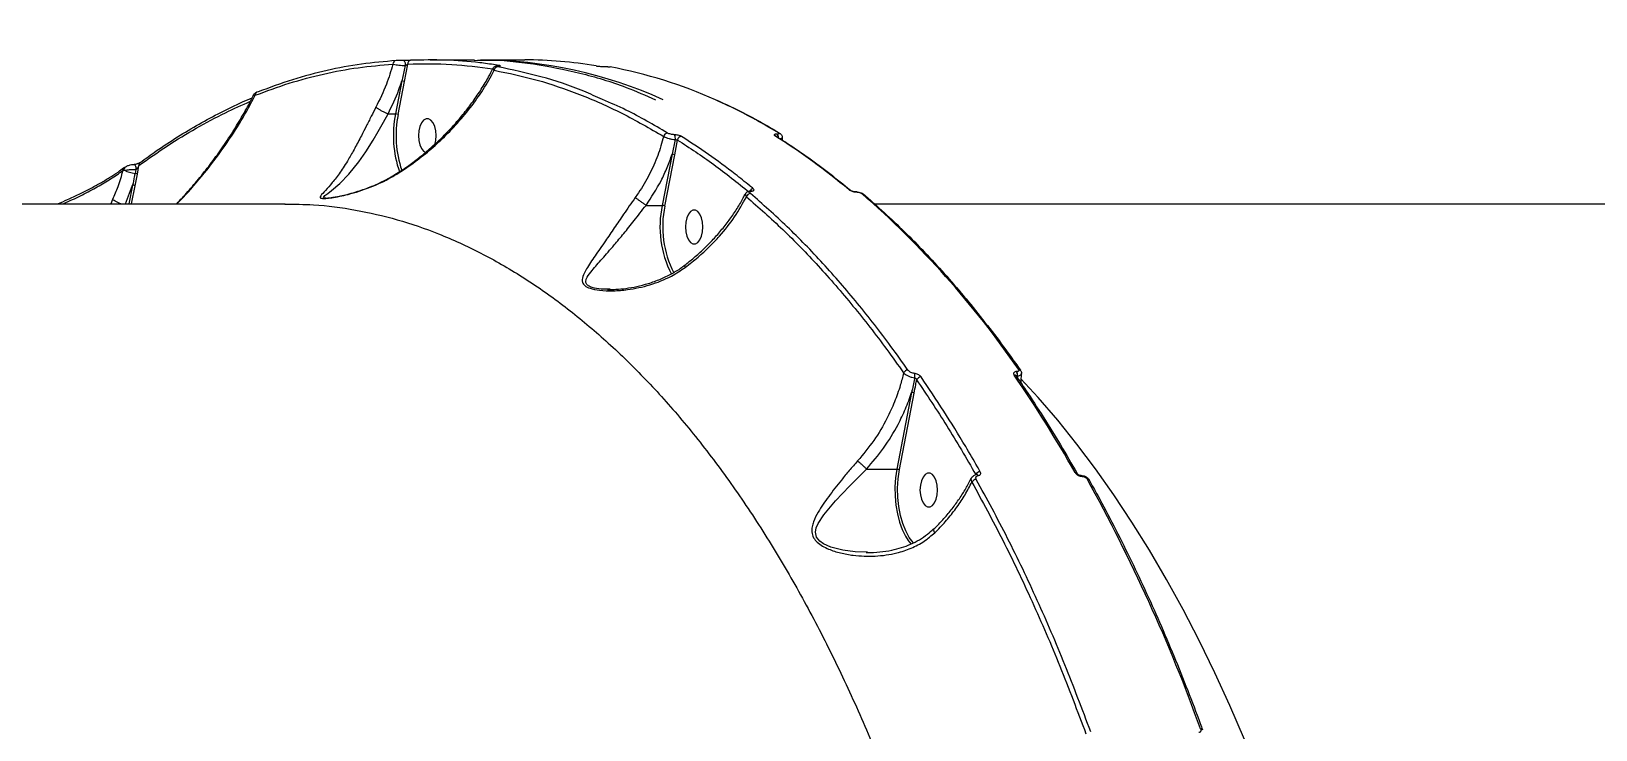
# Model space of a CAD drawing. Header units: millimetres. Extents: x -5517 to 6387, y -5295 to 6147.
# Drawn here: x 2033.5 to 2446.6, y 1740.4 to 1924.9 of the extents above; entities that cross this region are included whole.
import ezdxf

# ---------------------------------------------------------------- set-up
doc = ezdxf.new("R2010")
doc.units = ezdxf.units.MM
for name, color, linetype in [('DIKOM_ОБЪЕКТ', 7, 'Continuous'), ('DIKOM_РАЗМЕР_ЗОНА', 7, 'Continuous'), ('DIKOM_РАЗМЕР_ОБЪЕКТА', 7, 'Continuous')]:
    doc.layers.add(name, color=color, linetype=linetype)
doc.styles.add('style1', font='arial.ttf', dxfattribs={"width": 0.8})
doc.dimstyles.new('1-50', dxfattribs={"dimtxt": 300, "dimasz": 200, "dimexe": 100, "dimexo": 0, "dimgap": 100, "dimtad": 1, "dimtxsty": 'style1', "dimcen": 200, "dimclrd": 7, "dimclre": 7, "dimclrt": 7, "dimadec": 1, "dimazin": 2, "dimtfac": 1, "dimtmove": 0, "dimatfit": 2, "dimfxl": 0, "dimlwd": 25, "dimlwe": 18, "dimarcsym": 0})

# ---------------------------------------------------------------- blocks, each defined once
blk = doc.blocks.new('*D0')
at = {"layer": 'Defpoints', "color": 0, "transparency": 16777216}
for p in [(3079.07, 4135.26), (-4405.35, -2652.69), (-1397.56, -2652.69)]:
    blk.add_point(p, dxfattribs=at)
at = {"layer": 'DIKOM_РАЗМЕР_ОБЪЕКТА', "color": 7, "lineweight": 18, "transparency": 16777216}
for p, q in [((3079.07, 4135.26), (-4505.35, 4135.26)), ((-1397.56, -2652.69), (-4505.35, -2652.69))]:
    blk.add_line(p, q, dxfattribs=at)
at = {"layer": 'DIKOM_РАЗМЕР_ОБЪЕКТА', "color": 7, "lineweight": 25, "transparency": 16777216}
blk.add_line((-4405.35, 3935.26), (-4405.35, -2452.69), dxfattribs=at)
at = {"layer": 'DIKOM_РАЗМЕР_ОБЪЕКТА', "color": 7, "transparency": 16777216}
for points in [[(-4438.68, 3935.26), (-4372.02, 3935.26), (-4405.35, 4135.26)], [(-4438.68, -2452.69), (-4372.02, -2452.69), (-4405.35, -2652.69)]]:
    blk.add_solid(points, dxfattribs=at)
at = {"layer": 'DIKOM_РАЗМЕР_ОБЪЕКТА', "color": 7, "transparency": 16777216, "insert": (-4658.52, 741.29), "char_height": 300, "attachment_point": 5, "rotation": 90, "style": 'style1'}
blk.add_mtext('6800', dxfattribs=at)
blk = doc.blocks.new('*D1')
at = {"layer": 'Defpoints', "color": 0, "transparency": 16777216}
for p in [(2817.72, 6146.72), (-5067.27, -4152.08), (-1897.56, -4152.08)]:
    blk.add_point(p, dxfattribs=at)
at = {"layer": 'DIKOM_РАЗМЕР_ЗОНА', "color": 7, "lineweight": 18, "transparency": 16777216}
for p, q in [((2817.72, 6146.72), (-5167.27, 6146.72)), ((-1897.56, -4152.08), (-5167.27, -4152.08))]:
    blk.add_line(p, q, dxfattribs=at)
at = {"layer": 'DIKOM_РАЗМЕР_ЗОНА', "color": 7, "lineweight": 25, "transparency": 16777216}
blk.add_line((-5067.27, 5946.72), (-5067.27, -3952.08), dxfattribs=at)
at = {"layer": 'DIKOM_РАЗМЕР_ЗОНА', "color": 7, "transparency": 16777216}
for points in [[(-5100.61, 5946.72), (-5033.94, 5946.72), (-5067.27, 6146.72)], [(-5100.61, -3952.08), (-5033.94, -3952.08), (-5067.27, -4152.08)]]:
    blk.add_solid(points, dxfattribs=at)
at = {"layer": 'DIKOM_РАЗМЕР_ЗОНА', "color": 7, "transparency": 16777216, "insert": (-5320.45, 939.42), "char_height": 300, "attachment_point": 5, "rotation": 90, "style": 'style1'}
blk.add_mtext('10200', dxfattribs=at)
blk = doc.blocks.new('*D2')
at = {"layer": 'Defpoints', "color": 0, "transparency": 16777216}
for p in [(4491.49, 3838.97), (-2445.56, 374.31), (4491.49, -4687.8)]:
    blk.add_point(p, dxfattribs=at)
at = {"layer": 'DIKOM_РАЗМЕР_ОБЪЕКТА', "color": 7, "lineweight": 18, "transparency": 16777216}
for p, q in [((4491.49, 3838.97), (4491.49, -4787.8)), ((-2445.56, 374.31), (-2445.56, -4787.8))]:
    blk.add_line(p, q, dxfattribs=at)
at = {"layer": 'DIKOM_РАЗМЕР_ОБЪЕКТА', "color": 7, "lineweight": 25, "transparency": 16777216}
blk.add_line((-2245.56, -4687.8), (4291.49, -4687.8), dxfattribs=at)
at = {"layer": 'DIKOM_РАЗМЕР_ОБЪЕКТА', "color": 7, "transparency": 16777216}
for points in [[(-2245.56, -4654.47), (-2245.56, -4721.14), (-2445.56, -4687.8)], [(4291.49, -4654.47), (4291.49, -4721.14), (4491.49, -4687.8)]]:
    blk.add_solid(points, dxfattribs=at)
at = {"layer": 'DIKOM_РАЗМЕР_ОБЪЕКТА', "color": 7, "transparency": 16777216, "insert": (1022.97, -4434.63), "char_height": 300, "attachment_point": 5, "style": 'style1'}
blk.add_mtext('6900', dxfattribs=at)
blk = doc.blocks.new('*D3')
at = {"layer": 'Defpoints', "color": 0, "transparency": 16777216}
for p in [(6386.85, 4728.17), (-4131.44, -152.69), (6386.85, -5195.35)]:
    blk.add_point(p, dxfattribs=at)
at = {"layer": 'DIKOM_РАЗМЕР_ЗОНА', "color": 7, "lineweight": 18, "transparency": 16777216}
for p, q in [((6386.85, 4728.17), (6386.85, -5295.35)), ((-4131.44, -152.69), (-4131.44, -5295.35))]:
    blk.add_line(p, q, dxfattribs=at)
at = {"layer": 'DIKOM_РАЗМЕР_ЗОНА', "color": 7, "lineweight": 25, "transparency": 16777216}
blk.add_line((-3931.44, -5195.35), (6186.85, -5195.35), dxfattribs=at)
at = {"layer": 'DIKOM_РАЗМЕР_ЗОНА', "color": 7, "transparency": 16777216}
for points in [[(-3931.44, -5162.02), (-3931.44, -5228.69), (-4131.44, -5195.35)], [(6186.85, -5162.02), (6186.85, -5228.69), (6386.85, -5195.35)]]:
    blk.add_solid(points, dxfattribs=at)
at = {"layer": 'DIKOM_РАЗМЕР_ЗОНА', "color": 7, "transparency": 16777216, "insert": (1127.71, -4942.18), "char_height": 300, "attachment_point": 5, "style": 'style1'}
blk.add_mtext('10500', dxfattribs=at)

msp = doc.modelspace()

# ---------------------------------------------------------------- linework, layer by layer
at = {"layer": 'DIKOM_ОБЪЕКТ', "color": 7, "linetype": 'Continuous', "lineweight": 15}
for p, q in [((2138.822, 1917.311), (2150.466, 1917.311)), ((2152.18, 1917.311), (2163.751, 1917.311)), ((2131.992, 1911.572), (2132.867, 1916.194)), ((2184.787, 1915.553), (2184.876, 1915.553)), ((2184.787, 1915.553), (2184.834, 1915.549)), ((2184.834, 1915.549), (2184.923, 1915.549)), ((2184.876, 1915.553), (2184.923, 1915.549)), ((2131.322, 1911.748), (2129.634, 1903.019)), ((2130.304, 1902.843), (2131.992, 1911.572)), ((2127.678, 1903.019), (2127.682, 1903.019)), ((2127.682, 1903.019), (2129.634, 1903.019)), ((2230.182, 1897.144), (2230.18, 1897.145)), ((2230.403, 1897.706), (2230.355, 1897.706)), ((2231.788, 1896.789), (2231.722, 1896.161)), ((2202.707, 1892.402), (2200.096, 1878.896)), ((2200.766, 1878.723), (2203.377, 1892.226)), ((2203.499, 1896.253), (2202.707, 1892.402)), ((2203.377, 1892.226), (2204.118, 1896.147)), ((2057.627, 1888.089), (2058.051, 1888.175)), ((2060.624, 1889.737), (2060.638, 1889.738)), ((2061.055, 1888.398), (2060.845, 1887.339)), ((2061.466, 1887.168), (2061.893, 1889.424)), ((2058.336, 1879.311), (2060.207, 1884.245)), ((2060.207, 1884.245), (2059.253, 1879.311)), ((2059.957, 1879.311), (2060.877, 1884.069)), ((2060.877, 1884.069), (2061.466, 1887.168)), ((2054.93, 1880.444), (2054.451, 1879.311)), ((2111.27, 1880.825), (2111.161, 1880.824)), ((2251.153, 1882.505), (2251.221, 1882.505)), ((2251.358, 1882.421), (2251.426, 1882.421)), ((1802.446, 1879.311), (2100.496, 1879.311)), ((2195.812, 1878.896), (2200.096, 1878.896)), ((2256.123, 1879.311), (2518.233, 1879.311)), ((2186.307, 1856.741), (2185.589, 1856.753)), ((2293.718, 1835.013), (2293.65, 1835.013)), ((2293.763, 1833.5), (2293.831, 1833.883)), ((2293.831, 1833.883), (2293.899, 1833.883)), ((2293.899, 1833.883), (2293.88, 1833.327)), ((2265.935, 1829.48), (2262.029, 1809.279)), ((2262.699, 1809.107), (2266.605, 1829.304)), ((2254.03, 1809.279), (2262.029, 1809.279)), ((2310.621, 1807.602), (2310.668, 1807.602)), ((2310.969, 1807.34), (2311.016, 1807.34)), ((2254.301, 1787.337), (2253.91, 1787.342))]:
    msp.add_line(p, q, dxfattribs=at)
at = {"layer": 'DIKOM_ОБЪЕКТ', "color": 7, "linetype": 'Continuous', "lineweight": 15, "flags": 128}
for points in [[(2131.785, 1917.154), (2131.876, 1917.131), (2131.963, 1917.05), (2132.04, 1916.917), (2132.103, 1916.739), (2132.148, 1916.527), (2132.173, 1916.292), (2132.175, 1916.05), (2132.155, 1915.813)], [(2157.026, 1915.822), (2156.858, 1915.803), (2156.814, 1915.791)], [(2111.161, 1880.824), (2110.945, 1880.821), (2110.833, 1880.835), (2110.578, 1880.992), (2110.967, 1881.459), (2111.737, 1882.055), (2112.692, 1882.78), (2114.907, 1884.664), (2117.351, 1887.162), (2119.954, 1890.373), (2121.815, 1893.034), (2123.748, 1896.11), (2125.087, 1898.398), (2126.461, 1900.837), (2127.677, 1903.019), (2127.678, 1903.019), (2127.678, 1903.019)], [(2140.354, 1897.311), (2140.26, 1898.579), (2139.986, 1899.744), (2139.554, 1900.712), (2138.999, 1901.404), (2138.366, 1901.765), (2137.707, 1901.765), (2137.074, 1901.404), (2136.519, 1900.712), (2136.087, 1899.744), (2135.813, 1898.579), (2135.719, 1897.311), (2135.813, 1896.043), (2136.087, 1894.878), (2136.519, 1893.91), (2137.074, 1893.218), (2137.632, 1892.88)], [(2140.012, 1894.958), (2140.26, 1896.043), (2140.354, 1897.311)], [(2057.9, 1888.803), (2057.892, 1888.797), (2057.833, 1888.746)], [(2060.638, 1889.738), (2060.72, 1889.717), (2060.824, 1889.619), (2060.917, 1889.45), (2060.991, 1889.224), (2061.042, 1888.959), (2061.064, 1888.676), (2061.055, 1888.398)], [(2210.816, 1873.188), (2210.722, 1874.456), (2210.448, 1875.621), (2210.016, 1876.589), (2209.461, 1877.281), (2208.828, 1877.642), (2208.168, 1877.642), (2207.535, 1877.281), (2206.98, 1876.589), (2206.548, 1875.621), (2206.274, 1874.456), (2206.18, 1873.188), (2206.274, 1871.92), (2206.548, 1870.755), (2206.98, 1869.787), (2207.535, 1869.095), (2208.168, 1868.734), (2208.828, 1868.734), (2209.461, 1869.095), (2210.016, 1869.787), (2210.448, 1870.755), (2210.722, 1871.92), (2210.816, 1873.188)], [(2353.834, 1737.856), (2349.985, 1746.795), (2345.997, 1755.501), (2341.874, 1763.967), (2337.62, 1772.185), (2333.238, 1780.147), (2328.734, 1787.847), (2324.111, 1795.276), (2319.374, 1802.427), (2314.526, 1809.295), (2309.573, 1815.873), (2304.518, 1822.154), (2299.368, 1828.133), (2294.804, 1833.093)], [(2253.91, 1787.342), (2251.018, 1787.375), (2247.735, 1787.832), (2244.585, 1788.681), (2242.681, 1789.537), (2241.726, 1790.194), (2240.838, 1791.243), (2240.509, 1792.566), (2240.715, 1793.748), (2241.217, 1794.897), (2242.717, 1797.164), (2245.855, 1800.878), (2249.489, 1804.72), (2251.701, 1806.983), (2254.003, 1809.279), (2254.01, 1809.286), (2254.01, 1809.286)], [(2262.029, 1809.279), (2261.697, 1806.945), (2261.544, 1804.542), (2261.574, 1802.122), (2261.786, 1799.736), (2262.176, 1797.436), (2262.735, 1795.271), (2263.451, 1793.289), (2264.309, 1791.531), (2264.994, 1790.442)], [(2266.477, 1789.723), (2266.377, 1789.832), (2265.321, 1791.223), (2264.388, 1792.914), (2263.6, 1794.864), (2262.978, 1797.026), (2262.535, 1799.35), (2262.281, 1801.778), (2262.224, 1804.254), (2262.365, 1806.716), (2262.699, 1809.107)], [(2272.778, 1803.729), (2272.684, 1804.997), (2272.41, 1806.162), (2271.978, 1807.13), (2271.423, 1807.822), (2270.79, 1808.183), (2270.131, 1808.183), (2269.498, 1807.822), (2268.943, 1807.13), (2268.511, 1806.162), (2268.237, 1804.997), (2268.143, 1803.729), (2268.237, 1802.461), (2268.511, 1801.296), (2268.943, 1800.328), (2269.498, 1799.636), (2270.131, 1799.275), (2270.79, 1799.275), (2271.423, 1799.636), (2271.978, 1800.328), (2272.41, 1801.296), (2272.684, 1802.461), (2272.778, 1803.729)], [(2264.994, 1790.442), (2265.29, 1790.037), (2265.806, 1789.414)]]:
    msp.add_lwpolyline(points, dxfattribs=at)
at = {"layer": 'DIKOM_ОБЪЕКТ', "color": 7, "linetype": 'Continuous', "lineweight": 15}
for centre, radius, start, end in [((2129.862, 1916.202), 0.906, 94.16942, 181.32254), ((2133.787, 1916.273), 0.924, 94.6422, 184.92139), ((2151.595, 1799.359), 117.953, 65.60827, 89.71592), ((2163.709, 1804.815), 112.496, 80.33597, 89.97851), ((2156.703, 1914.528), 0.978, 94.65912, 177.18215), ((2163.546, 1793.654), 123.901, 65.90551, 79.39428), ((2093.398, 1908.059), 0.807, 92.65645, 186.55918), ((2131.336, 1910.438), 1.31, 59.97369, 90.61626), ((2155.784, 1775.609), 143.543, 58.50702, 66.01789), ((2158.482, 1897.328), 29.404, 168.84201, 199.0618), ((2129.648, 1901.708), 1.31, 59.97849, 90.61147), ((2158.707, 1897.351), 28.929, 169.05727, 198.5451), ((2201.54, 1896.892), 1.102, 94.55479, 169.41016), ((2201.948, 1896.671), 1.606, 344.91465, 33.0047), ((2205.218, 1895.991), 1.111, 94.6149, 171.94446), ((2137.97, 1750.508), 173.111, 49.964, 57.95982), ((2229.815, 1896.555), 0.694, 58.36576, 90.56227), ((2229.605, 1896.885), 1.113, 355.87114, 47.55514), ((2229.642, 1896.878), 1.125, 354.80594, 47.43479), ((2230.776, 1897.312), 0.696, 58.74228, 90.51644), ((2202.721, 1891.091), 1.31, 59.97849, 90.61147), ((2058.4, 1888.208), 0.782, 136.4927, 188.70832), ((2058.748, 1888.454), 0.751, 125.55541, 201.78781), ((2061.734, 1895.397), 8.106, 242.97808, 263.70351), ((2062.654, 1889.621), 0.786, 130.10471, 194.49898), ((2060.221, 1882.934), 1.311, 59.98085, 90.61036), ((2060.817, 1886.026), 1.314, 60.40041, 88.7736), ((2223.454, 1880.882), 1.169, 94.1578, 165.01898), ((2224.189, 1882.161), 1.127, 93.36881, 151.80851), ((2223.492, 1882.309), 0.435, 54.64987, 93.24399), ((2249.342, 1882.384), 0.665, 49.82808, 91.31519), ((2251.145, 1882.191), 0.314, 47.32882, 89.50108), ((2251.213, 1882.189), 0.316, 47.40172, 87.93065), ((2091.892, 1696.86), 245.268, 34.45493, 49.0156), ((2252.766, 1881.345), 0.666, 50.14279, 91.28814), ((2226.529, 1873.146), 27.051, 167.72847, 207.2629), ((2200.11, 1877.565), 1.33, 60.45133, 90.60977), ((2226.871, 1873.213), 26.68, 168.08248, 207.00224), ((2265.023, 1834.085), 1.33, 92.8815, 154.85612), ((2264.857, 1833.853), 1.938, 345.7365, 20.09558), ((2292.251, 1834.21), 1.613, 348.29689, 29.86551), ((2292.32, 1834.21), 1.612, 348.29129, 29.87112), ((2294.171, 1835.022), 0.602, 37.79863, 93.66354), ((2268.486, 1832.274), 1.329, 92.65383, 156.64323), ((2293.053, 1833.469), 0.605, 37.76335, 93.49627), ((2010.153, 1639.182), 343.502, 29.5041, 34.5665), ((2265.949, 1828.169), 1.311, 59.97915, 90.6108), ((2283.069, 1805.097), 1.433, 92.15744, 149.26571), ((2284.126, 1807.145), 1.413, 91.9663, 151.63467), ((2283.1, 1807.276), 0.525, 31.24912, 92.83612), ((2309.163, 1807.785), 0.57, 34.25425, 95.27658), ((2310.575, 1807.178), 0.426, 22.32195, 84.25018), ((2310.621, 1807.177), 0.427, 22.38859, 83.65194), ((2312.31, 1806.091), 0.572, 34.32408, 95.14122), ((1914.618, 1586.143), 454.694, 19.86954, 29.01128), ((2342.32, 1740.162), 0.527, 32.83725, 98.33209)]:
    msp.add_arc(centre, radius, start, end, dxfattribs=at)
for points, knots in [([(2129.796, 1917.106), (2126.749, 1916.85), (2120.656, 1916.337), (2111.526, 1914.602), (2102.413, 1912.218), (2096.378, 1909.982), (2093.36, 1908.865)], [0, 0, 0, 0, 0.2491009, 0.4981999, 0.7491007, 1, 1, 1, 1]), ([(2131.785, 1917.154), (2131.624, 1917.152), (2131.302, 1917.15), (2130.787, 1917.141), (2130.303, 1917.129), (2129.976, 1917.116), (2129.835, 1917.108), (2129.796, 1917.106)], [0, 0, 0, 0, 0.2168916, 0.4334829, 0.6619951, 0.9081006, 1, 1, 1, 1]), ([(2133.712, 1917.194), (2133.675, 1917.192), (2133.539, 1917.186), (2133.226, 1917.176), (2132.758, 1917.165), (2132.256, 1917.157), (2131.942, 1917.155), (2131.785, 1917.154)], [0, 0, 0, 0, 0.0918471, 0.3355464, 0.563075, 0.7814377, 1, 1, 1, 1]), ([(2157.026, 1915.822), (2156.684, 1915.877), (2154.973, 1916.153), (2150.239, 1916.789), (2142.807, 1917.398), (2136.746, 1917.262), (2133.712, 1917.194)], [0, 0, 0, 0, 0.044141, 0.2207135, 0.6100109, 1, 1, 1, 1]), ([(2150.424, 1917.182), (2151.528, 1917.22), (2156.743, 1917.401), (2166.071, 1916.387), (2178.346, 1914.019), (2189.115, 1910.816), (2195.716, 1907.904), (2198.309, 1906.761)], [0, 0, 0, 0, 0.0686252, 0.323981, 0.5795456, 0.8349014, 1, 1, 1, 1]), ([(2092.596, 1907.967), (2095.586, 1909.074), (2101.565, 1911.288), (2110.637, 1913.667), (2119.769, 1915.408), (2125.894, 1915.923), (2128.956, 1916.181)], [0, 0, 0, 0, 0.2490995, 0.4981996, 0.749101, 1, 1, 1, 1]), ([(2128.956, 1916.181), (2128.423, 1914.395), (2127.267, 1910.516), (2125.439, 1906.79), (2124.453, 1904.779)], [0, 0, 0, 0, 0.4604862, 1, 1, 1, 1]), ([(2128.956, 1916.181), (2129.015, 1916.167), (2129.234, 1916.117), (2129.754, 1916.029), (2130.534, 1915.932), (2131.37, 1915.854), (2131.892, 1915.827), (2132.155, 1915.813)], [0, 0, 0, 0, 0.0903018, 0.3322334, 0.5590704, 0.7775914, 1, 1, 1, 1]), ([(2129.893, 1887.289), (2130.22, 1887.488), (2131.587, 1888.32), (2133.913, 1889.974), (2136.876, 1892.255), (2139.768, 1894.749), (2142.574, 1897.426), (2145.262, 1900.271), (2147.8, 1903.257), (2150.173, 1906.368), (2152.334, 1909.57), (2154.093, 1912.482), (2155.009, 1914.319), (2155.381, 1915.063)], [0, 0, 0, 0, 0.0284425, 0.1187756, 0.2118335, 0.3077031, 0.4062895, 0.5072865, 0.6101681, 0.7145877, 0.8211094, 0.9275297, 1, 1, 1, 1]), ([(2129.974, 1887.15), (2130.659, 1887.585), (2132.896, 1889.003), (2136.508, 1891.646), (2140.651, 1895.147), (2144.695, 1899.093), (2148.544, 1903.474), (2152.077, 1908.258), (2154.372, 1911.991), (2155.478, 1914.103), (2155.725, 1914.576)], [0, 0, 0, 0, 0.0601206, 0.196236, 0.332817, 0.4690621, 0.6303288, 0.7921163, 0.9534344, 1, 1, 1, 1]), ([(2132.155, 1915.813), (2131.935, 1914.708), (2131.664, 1913.351), (2131.376, 1911.998), (2131.322, 1911.748)], [0, 0, 0, 0, 0.8147994, 1, 1, 1, 1]), ([(2132.155, 1915.813), (2132.202, 1915.821), (2132.257, 1915.83), (2132.373, 1915.867), (2132.508, 1915.923), (2132.679, 1916.025), (2132.796, 1916.12), (2132.851, 1916.178), (2132.867, 1916.194)], [0, 0, 0, 0, 0.1522515, 0.1824994, 0.3869142, 0.6239496, 0.895618, 1, 1, 1, 1]), ([(2132.867, 1916.194), (2136.742, 1916.274), (2144.231, 1916.429), (2151.702, 1915.409), (2155.306, 1914.917)], [0, 0, 0, 0, 0.517551, 1, 1, 1, 1]), ([(2155.42, 1915.044), (2155.398, 1915.001), (2155.339, 1914.885), (2155.521, 1914.71), (2155.696, 1914.595), (2155.725, 1914.576)], [0, 0, 0, 0, 0.3334049, 0.8892492, 1, 1, 1, 1]), ([(2155.402, 1915.056), (2155.415, 1915.088), (2155.461, 1915.208), (2155.612, 1915.362), (2155.81, 1915.503), (2156.001, 1915.581), (2156.178, 1915.625), (2156.394, 1915.655), (2156.622, 1915.661), (2156.769, 1915.664)], [0, 0, 0, 0, 0.0528448, 0.1988598, 0.3264739, 0.4415037, 0.5511456, 0.7095714, 1, 1, 1, 1]), ([(2155.725, 1914.576), (2159.492, 1913.784), (2167.026, 1912.199), (2178.264, 1908.332), (2189.441, 1903.458), (2196.785, 1899.216), (2200.457, 1897.094)], [0, 0, 0, 0, 0.2485979, 0.4971939, 0.748598, 1, 1, 1, 1]), ([(2156.623, 1915.503), (2156.513, 1915.527), (2156.32, 1915.569), (2156.313, 1915.617), (2156.464, 1915.648), (2156.667, 1915.66), (2156.798, 1915.662), (2156.82, 1915.663)], [0, 0, 0, 0, 0.3277189, 0.5739034, 0.779645, 0.9627819, 1, 1, 1, 1]), ([(2184.305, 1906.819), (2182.674, 1907.568), (2177.306, 1910.03), (2168.071, 1913.052), (2160.439, 1914.686), (2156.623, 1915.503)], [0, 0, 0, 0, 0.1792027, 0.5896006, 1, 1, 1, 1]), ([(2156.792, 1915.668), (2156.833, 1915.669), (2156.937, 1915.671), (2157.019, 1915.679), (2157.023, 1915.68), (2157.024, 1915.68)], [0, 0, 0, 0, 0.292935, 0.7582575, 1, 1, 1, 1]), ([(2156.82, 1915.663), (2156.847, 1915.663), (2156.987, 1915.666), (2157.198, 1915.68), (2157.35, 1915.712), (2157.335, 1915.761), (2157.136, 1915.8), (2157.026, 1915.822)], [0, 0, 0, 0, 0.0440747, 0.2245225, 0.4337691, 0.6875159, 1, 1, 1, 1]), ([(2182.594, 1915.715), (2182.612, 1915.712), (2182.745, 1915.69), (2183.039, 1915.651), (2183.514, 1915.606), (2183.981, 1915.574), (2184.436, 1915.553), (2184.701, 1915.55), (2184.834, 1915.549)], [0, 0, 0, 0, 0.0392346, 0.2872094, 0.4951876, 0.6709976, 0.8353008, 1, 1, 1, 1]), ([(2184.923, 1915.549), (2185.009, 1915.548), (2185.18, 1915.546), (2185.473, 1915.532), (2185.77, 1915.511), (2186.067, 1915.482), (2186.253, 1915.456), (2186.337, 1915.441), (2186.35, 1915.439)], [0, 0, 0, 0, 0.1673398, 0.334456, 0.50914, 0.7130785, 0.9577361, 1, 1, 1, 1]), ([(2092.121, 1908.059), (2092.164, 1908.134), (2092.259, 1908.299), (2092.471, 1908.49), (2092.751, 1908.676), (2092.998, 1908.769), (2093.148, 1908.826)], [0, 0, 0, 0, 0.1554894, 0.3415921, 0.5985781, 1, 1, 1, 1]), ([(2127.682, 1903.019), (2128.699, 1905.149), (2130.069, 1908.019), (2131.065, 1910.984), (2131.322, 1911.748)], [0, 0, 0, 0, 0.7421809, 1, 1, 1, 1]), ([(2061.893, 1889.424), (2064.389, 1891.191), (2069.38, 1894.724), (2077.003, 1899.333), (2084.306, 1903.277), (2089.106, 1905.394), (2091.303, 1906.362)], [0, 0, 0, 0, 0.2595072, 0.5190154, 0.7799504, 1, 1, 1, 1]), ([(2062.167, 1890.199), (2063.583, 1891.229), (2066.862, 1893.612), (2072.066, 1896.994), (2077.752, 1900.4), (2083.476, 1903.465), (2088.156, 1905.765), (2090.943, 1906.931), (2091.798, 1907.289)], [0, 0, 0, 0, 0.1467688, 0.3397774, 0.5321757, 0.723774, 0.9153266, 1, 1, 1, 1]), ([(2071.861, 1879.311), (2072.857, 1880.374), (2074.983, 1882.642), (2078.044, 1886.278), (2081.136, 1890.235), (2084.154, 1894.44), (2087.038, 1898.806), (2089.661, 1903.241), (2091.367, 1906.318), (2092.113, 1907.909), (2092.172, 1908.035)], [0, 0, 0, 0, 0.1175522, 0.2510045, 0.3901715, 0.5353945, 0.6882155, 0.8391498, 0.9872417, 1, 1, 1, 1]), ([(2071.915, 1879.311), (2072.646, 1880.054), (2075.476, 1882.933), (2079.77, 1888.072), (2084.709, 1894.676), (2089.02, 1901.283), (2091.405, 1905.74), (2092.596, 1907.967)], [0, 0, 0, 0, 0.0830362, 0.3218357, 0.5477563, 0.7740623, 1, 1, 1, 1]), ([(2092.141, 1908.051), (2092.131, 1908.048), (2092.082, 1908.035), (2092.286, 1908.003), (2092.534, 1907.974), (2092.596, 1907.967)], [0, 0, 0, 0, 0.1660877, 0.7900309, 1, 1, 1, 1]), ([(2124.453, 1904.779), (2124.044, 1903.989), (2123.187, 1902.332), (2121.912, 1899.79), (2120.46, 1896.925), (2118.882, 1893.941), (2116.996, 1890.627), (2114.974, 1887.512), (2112.946, 1884.807), (2111.066, 1882.763), (2109.916, 1881.535), (2109.643, 1880.935), (2110.094, 1880.719), (2111.144, 1880.712), (2112.842, 1880.906), (2114.883, 1881.269), (2118.308, 1882.054), (2122.983, 1883.548), (2127.264, 1885.527), (2129.513, 1886.874), (2129.974, 1887.15)], [0, 0, 0, 0, 0.0399718, 0.0838373, 0.1277317, 0.1889334, 0.2502308, 0.3350388, 0.4199808, 0.5024354, 0.5846121, 0.6297415, 0.6580817, 0.6869124, 0.7179996, 0.7532853, 0.7887206, 0.8822413, 0.9758692, 1, 1, 1, 1]), ([(2127.678, 1903.019), (2127.454, 1903.116), (2127.006, 1903.311), (2126.237, 1903.693), (2125.505, 1904.092), (2124.901, 1904.456), (2124.586, 1904.673), (2124.47, 1904.765), (2124.453, 1904.779)], [0, 0, 0, 0, 0.1975807, 0.3951592, 0.5927338, 0.7903042, 0.9681231, 1, 1, 1, 1]), ([(2201.453, 1897.99), (2197.819, 1900.133), (2192.156, 1903.473), (2186.376, 1905.936), (2184.305, 1906.819)], [0, 0, 0, 0, 0.6416778, 1, 1, 1, 1]), ([(2214.415, 1906.672), (2215.904, 1906.004), (2219.328, 1904.47), (2224.537, 1901.755), (2228.612, 1899.439), (2230.771, 1898.13), (2231.136, 1897.908)], [0, 0, 0, 0, 0.2646343, 0.6081217, 0.9337325, 1, 1, 1, 1]), ([(2200.457, 1897.094), (2199.973, 1895.407), (2198.995, 1892.001), (2196.724, 1886.986), (2194.589, 1883.32), (2193.217, 1881.356), (2192.927, 1880.941)], [0, 0, 0, 0, 0.2991592, 0.6039866, 0.9163497, 1, 1, 1, 1]), ([(2200.457, 1897.094), (2200.489, 1897.074), (2200.664, 1896.963), (2201.102, 1896.76), (2201.852, 1896.521), (2202.695, 1896.335), (2203.231, 1896.28), (2203.499, 1896.253)], [0, 0, 0, 0, 0.0531643, 0.2900075, 0.5268312, 0.7633631, 1, 1, 1, 1]), ([(2203.296, 1897.546), (2203.133, 1897.558), (2202.809, 1897.581), (2202.299, 1897.677), (2201.844, 1897.805), (2201.578, 1897.917), (2201.472, 1897.979), (2201.453, 1897.99)], [0, 0, 0, 0, 0.2364101, 0.4729383, 0.7098623, 0.9468209, 1, 1, 1, 1]), ([(2205.129, 1897.099), (2205.109, 1897.11), (2205.003, 1897.174), (2204.738, 1897.287), (2204.287, 1897.416), (2203.779, 1897.512), (2203.457, 1897.535), (2203.296, 1897.546)], [0, 0, 0, 0, 0.0545629, 0.2913374, 0.5278156, 0.7639713, 1, 1, 1, 1]), ([(2224.123, 1883.286), (2223.807, 1883.548), (2222.228, 1884.857), (2218.308, 1887.987), (2212.312, 1892.453), (2207.524, 1895.549), (2205.129, 1897.099)], [0, 0, 0, 0, 0.0507683, 0.2538472, 0.6266955, 1, 1, 1, 1]), ([(2230.355, 1897.706), (2230.264, 1897.704), (2230.035, 1897.698), (2229.761, 1897.644), (2229.602, 1897.541), (2229.602, 1897.404), (2229.739, 1897.301), (2229.808, 1897.249)], [0, 0, 0, 0, 0.1407732, 0.3552749, 0.5700271, 0.7849706, 1, 1, 1, 1]), ([(2230.179, 1897.146), (2231.174, 1896.518), (2234.055, 1894.697), (2238.782, 1891.45), (2244.323, 1887.351), (2247.958, 1884.376), (2249.765, 1882.897)], [0, 0, 0, 0, 0.1499057, 0.434281, 0.7187035, 1, 1, 1, 1]), ([(2230.77, 1898.009), (2230.816, 1897.975), (2230.908, 1897.907), (2230.908, 1897.817), (2230.801, 1897.748), (2230.619, 1897.711), (2230.464, 1897.708), (2230.403, 1897.706)], [0, 0, 0, 0, 0.2142624, 0.4284452, 0.6429117, 0.8577366, 1, 1, 1, 1]), ([(2231.132, 1897.899), (2231.179, 1897.874), (2231.336, 1897.787), (2231.56, 1897.554), (2231.722, 1897.193), (2231.78, 1896.913), (2231.738, 1896.783), (2231.736, 1896.778)], [0, 0, 0, 0, 0.1281826, 0.4351129, 0.7086559, 0.9893088, 1, 1, 1, 1]), ([(2231.217, 1896.484), (2231.318, 1896.505), (2231.566, 1896.558), (2231.734, 1896.674), (2231.718, 1896.768), (2231.713, 1896.796)], [0, 0, 0, 0, 0.3304726, 0.8042846, 1, 1, 1, 1]), ([(2195.812, 1878.896), (2197.2, 1881.03), (2199.287, 1884.24), (2201.424, 1888.844), (2202.278, 1891.213), (2202.707, 1892.402)], [0, 0, 0, 0, 0.4971337, 0.7475349, 1, 1, 1, 1]), ([(2203.499, 1896.253), (2203.553, 1896.251), (2203.662, 1896.247), (2203.832, 1896.224), (2203.985, 1896.194), (2204.075, 1896.166), (2204.111, 1896.15), (2204.118, 1896.147)], [0, 0, 0, 0, 0.2355173, 0.4715776, 0.708318, 0.9453631, 1, 1, 1, 1]), ([(2204.118, 1896.147), (2207.314, 1894.068), (2213.714, 1889.906), (2219.947, 1884.882), (2223.067, 1882.367)], [0, 0, 0, 0, 0.4994519, 1, 1, 1, 1]), ([(2040.475, 1879.311), (2041.339, 1879.679), (2043.278, 1880.506), (2046.107, 1881.836), (2048.984, 1883.286), (2051.675, 1884.758), (2054.148, 1886.235), (2056.22, 1887.578), (2057.344, 1888.409), (2057.821, 1888.761)], [0, 0, 0, 0, 0.1207302, 0.2712932, 0.4235214, 0.577062, 0.7314482, 0.8861032, 1, 1, 1, 1]), ([(2041.806, 1879.311), (2042.074, 1879.423), (2043.907, 1880.19), (2046.989, 1881.696), (2050.956, 1883.78), (2054.592, 1885.936), (2056.589, 1887.353), (2057.627, 1888.089)], [0, 0, 0, 0, 0.0401539, 0.2750827, 0.5107704, 0.7456921, 1, 1, 1, 1]), ([(2057.627, 1888.089), (2057.208, 1886.639), (2056.462, 1884.06), (2055.396, 1881.545), (2054.93, 1880.444)], [0, 0, 0, 0, 0.5623938, 1, 1, 1, 1]), ([(2057.909, 1888.792), (2057.956, 1888.833), (2058.071, 1888.933), (2058.218, 1889.011), (2058.304, 1889.056)], [0, 0, 0, 0, 0.4126798, 1, 1, 1, 1]), ([(2058.051, 1888.175), (2058.256, 1888.207), (2058.707, 1888.277), (2059.518, 1888.349), (2060.348, 1888.393), (2060.815, 1888.396), (2061.055, 1888.398)], [0, 0, 0, 0, 0.2543389, 0.5586963, 0.7734564, 1, 1, 1, 1]), ([(2058.321, 1889.05), (2058.477, 1889.138), (2058.832, 1889.336), (2059.522, 1889.557), (2060.172, 1889.711), (2060.519, 1889.719), (2060.625, 1889.722)], [0, 0, 0, 0, 0.2544783, 0.5783324, 0.8706454, 1, 1, 1, 1]), ([(2060.637, 1889.74), (2060.671, 1889.741), (2060.762, 1889.746), (2060.87, 1889.764), (2060.938, 1889.775)], [0, 0, 0, 0, 0.3649232, 1, 1, 1, 1]), ([(2060.938, 1889.775), (2060.941, 1889.775), (2061.034, 1889.788), (2061.25, 1889.84), (2061.584, 1889.941), (2061.917, 1890.079), (2062.123, 1890.202), (2062.154, 1890.227), (2062.156, 1890.229)], [0, 0, 0, 0, 0.0054918, 0.1654913, 0.3733194, 0.6469349, 0.9769103, 1, 1, 1, 1]), ([(2061.055, 1888.398), (2061.085, 1888.409), (2061.14, 1888.428), (2061.252, 1888.503), (2061.418, 1888.656), (2061.635, 1888.939), (2061.794, 1889.211), (2061.876, 1889.387), (2061.893, 1889.424)], [0, 0, 0, 0, 0.0644698, 0.1180339, 0.268976, 0.5294735, 0.8996053, 1, 1, 1, 1]), ([(2060.845, 1887.339), (2060.782, 1887.027), (2060.575, 1885.994), (2060.359, 1884.963), (2060.207, 1884.245)], [0, 0, 0, 0, 0.303003, 1, 1, 1, 1]), ([(2111.161, 1880.816), (2111.225, 1880.816), (2111.39, 1880.817), (2111.912, 1880.853), (2112.721, 1880.948), (2113.822, 1881.12), (2115.228, 1881.396), (2116.985, 1881.806), (2119.194, 1882.422), (2121.922, 1883.328), (2124.948, 1884.568), (2127.696, 1885.907), (2129.279, 1886.907), (2129.89, 1887.293)], [0, 0, 0, 0, 0.0254577, 0.0661852, 0.1166837, 0.1771017, 0.2465549, 0.3319248, 0.4398245, 0.5731494, 0.7384374, 0.8991334, 1, 1, 1, 1]), ([(2129.907, 1887.265), (2129.911, 1887.256), (2129.917, 1887.245), (2129.966, 1887.164), (2129.974, 1887.15)], [0, 0, 0, 0, 0.825689, 1, 1, 1, 1]), ([(2057.069, 1879.311), (2056.943, 1879.363), (2056.56, 1879.519), (2055.933, 1879.827), (2055.356, 1880.148), (2055.057, 1880.347), (2054.949, 1880.43), (2054.93, 1880.444)], [0, 0, 0, 0, 0.1452032, 0.4411494, 0.7370945, 0.9530735, 1, 1, 1, 1]), ([(2192.927, 1880.941), (2192.41, 1880.205), (2191.376, 1878.732), (2189.514, 1876.004), (2187.375, 1872.866), (2184.823, 1869.13), (2182.252, 1865.488), (2180.214, 1862.427), (2179.043, 1860.181), (2178.841, 1858.709), (2179.548, 1857.642), (2181.101, 1856.871), (2183.746, 1856.378), (2187.131, 1856.265), (2191.644, 1856.638), (2196.863, 1857.764), (2202.055, 1859.777), (2204.97, 1861.722), (2206.172, 1862.524)], [0, 0, 0, 0, 0.0404304, 0.080883, 0.1509571, 0.2211467, 0.3139215, 0.4066906, 0.4680967, 0.5184388, 0.5509387, 0.5857394, 0.6308307, 0.6892177, 0.7478303, 0.8412605, 0.9345792, 1, 1, 1, 1]), ([(2195.806, 1878.897), (2195.607, 1879.037), (2195.21, 1879.315), (2194.51, 1879.81), (2193.829, 1880.294), (2193.321, 1880.657), (2193.046, 1880.854), (2192.949, 1880.925), (2192.927, 1880.941)], [0, 0, 0, 0, 0.2114761, 0.4229615, 0.6344486, 0.8459371, 0.9648037, 1, 1, 1, 1]), ([(2205.959, 1863.056), (2206.798, 1863.716), (2208.577, 1865.113), (2211.111, 1867.42), (2213.591, 1869.929), (2215.894, 1872.56), (2218.003, 1875.285), (2219.872, 1878.076), (2221.211, 1880.317), (2221.83, 1881.619), (2222, 1881.975)], [0, 0, 0, 0, 0.1204394, 0.2551341, 0.3915392, 0.529401, 0.6683365, 0.8078742, 0.947422, 1, 1, 1, 1]), ([(2206.172, 1862.524), (2207.316, 1863.413), (2209.528, 1865.133), (2212.535, 1867.92), (2215.855, 1871.418), (2219.37, 1875.839), (2221.332, 1879.387), (2222.325, 1881.184)], [0, 0, 0, 0, 0.1647929, 0.318439, 0.4735193, 0.7333081, 1, 1, 1, 1]), ([(2222.102, 1881.936), (2222.073, 1881.831), (2222.011, 1881.608), (2222.217, 1881.331), (2222.325, 1881.184)], [0, 0, 0, 0, 0.4703222, 1, 1, 1, 1]), ([(2222.118, 1881.95), (2222.156, 1882.035), (2222.252, 1882.248), (2222.552, 1882.484), (2222.958, 1882.679), (2223.285, 1882.718), (2223.468, 1882.74)], [0, 0, 0, 0, 0.1595548, 0.3984828, 0.6625803, 1, 1, 1, 1]), ([(2222.325, 1881.184), (2225.536, 1878.35), (2231.956, 1872.681), (2241.332, 1863.002), (2250.493, 1852.458), (2257.97, 1842.883), (2262.336, 1836.738), (2263.819, 1834.65)], [0, 0, 0, 0, 0.2203108, 0.4406216, 0.6630843, 0.8855462, 1, 1, 1, 1]), ([(2223.37, 1882.048), (2223.3, 1882.12), (2223.161, 1882.263), (2223.169, 1882.454), (2223.345, 1882.594), (2223.58, 1882.649), (2223.726, 1882.662), (2223.744, 1882.664)], [0, 0, 0, 0, 0.2478516, 0.4958891, 0.7364696, 0.9670416, 1, 1, 1, 1]), ([(2264.956, 1835.414), (2263.47, 1837.506), (2259.122, 1843.625), (2251.687, 1853.15), (2242.54, 1863.695), (2233.116, 1873.44), (2226.618, 1879.179), (2223.37, 1882.048)], [0, 0, 0, 0, 0.1144544, 0.3347649, 0.555076, 0.7775381, 1, 1, 1, 1]), ([(2223.46, 1882.744), (2223.479, 1882.745), (2223.532, 1882.748), (2223.561, 1882.759), (2223.551, 1882.755), (2223.55, 1882.754)], [0, 0, 0, 0, 0.3213715, 0.9338104, 1, 1, 1, 1]), ([(2223.744, 1882.664), (2223.761, 1882.665), (2223.909, 1882.678), (2224.148, 1882.734), (2224.327, 1882.877), (2224.336, 1883.07), (2224.194, 1883.214), (2224.123, 1883.286)], [0, 0, 0, 0, 0.0299201, 0.2617799, 0.5039697, 0.7520481, 1, 1, 1, 1]), ([(2249.327, 1883.048), (2249.402, 1882.993), (2249.57, 1882.869), (2249.955, 1882.691), (2250.423, 1882.542), (2250.916, 1882.441), (2251.211, 1882.428), (2251.358, 1882.421)], [0, 0, 0, 0, 0.1741515, 0.3895772, 0.5957823, 0.7978732, 1, 1, 1, 1]), ([(2249.771, 1882.892), (2249.773, 1882.89), (2249.778, 1882.886), (2249.855, 1882.834), (2250.01, 1882.755), (2250.259, 1882.658), (2250.568, 1882.572), (2250.866, 1882.521), (2251.068, 1882.503), (2251.136, 1882.506), (2251.149, 1882.506)], [0, 0, 0, 0, 0.0605521, 0.1707116, 0.3102896, 0.4724254, 0.6568702, 0.8237885, 0.9681959, 1, 1, 1, 1]), ([(2251.224, 1882.499), (2251.261, 1882.5), (2251.492, 1882.51), (2251.972, 1882.434), (2252.606, 1882.223), (2253.017, 1882.041), (2253.174, 1881.864), (2253.188, 1881.848)], [0, 0, 0, 0, 0.0550322, 0.3415405, 0.6395182, 0.966994, 1, 1, 1, 1]), ([(2251.426, 1882.421), (2251.523, 1882.417), (2251.717, 1882.409), (2252.041, 1882.343), (2252.346, 1882.244), (2252.594, 1882.128), (2252.703, 1882.047), (2252.751, 1882.01)], [0, 0, 0, 0, 0.2039562, 0.4079928, 0.6135223, 0.826535, 1, 1, 1, 1]), ([(2253.193, 1881.856), (2254.148, 1881.034), (2256.916, 1878.651), (2261.446, 1874.487), (2266.755, 1869.274), (2271.986, 1863.777), (2277.138, 1858.005), (2282.205, 1851.961), (2287.183, 1845.648), (2291.322, 1840.096), (2293.785, 1836.61), (2294.647, 1835.391)], [0, 0, 0, 0, 0.0652898, 0.1892527, 0.3132291, 0.4372173, 0.5612164, 0.6852235, 0.8092357, 0.9332524, 1, 1, 1, 1]), ([(2100.418, 1879.213), (2102.943, 1879.201), (2109.174, 1879.171), (2119.089, 1877.827), (2130.12, 1875.291), (2141.159, 1871.512), (2152.17, 1866.498), (2163.112, 1860.223), (2173.731, 1852.838), (2184.001, 1844.396), (2193.901, 1834.977), (2203.606, 1824.415), (2213.072, 1812.698), (2222.26, 1799.84), (2230.961, 1786.135), (2239.157, 1771.653), (2246.843, 1756.479), (2254.151, 1740.353), (2261.038, 1723.292), (2267.471, 1705.332), (2272.922, 1688.084), (2277.507, 1671.763), (2281.353, 1656.49), (2284.852, 1640.86), (2287.989, 1624.926), (2290.751, 1608.764), (2293.134, 1592.36), (2295.168, 1575.73), (2296.197, 1564.487), (2296.712, 1558.866)], [0, 0, 0, 0, 0.0269364, 0.0664877, 0.1060694, 0.1456204, 0.1863268, 0.2270666, 0.267773, 0.3071933, 0.3466441, 0.3860645, 0.426635, 0.4672388, 0.5078092, 0.547136, 0.5864932, 0.62582, 0.6662929, 0.7067988, 0.7472716, 0.778685, 0.8100986, 0.8417627, 0.873427, 0.9049435, 0.9364601, 0.96823, 1, 1, 1, 1]), ([(2185.589, 1856.753), (2185.05, 1856.751), (2183.631, 1856.746), (2181.837, 1857.063), (2180.754, 1857.509), (2180.134, 1857.964), (2179.847, 1858.495), (2179.938, 1859.212), (2180.402, 1860.246), (2181.752, 1862.013), (2184.202, 1864.752), (2187.088, 1868.043), (2189.93, 1871.451), (2192.223, 1874.322), (2194.204, 1876.841), (2195.26, 1878.214), (2195.806, 1878.897), (2195.806, 1878.897)], [0, 0, 0, 0, 0.0398757, 0.105102, 0.1424733, 0.1535166, 0.1988443, 0.2352227, 0.2726479, 0.3661029, 0.5091539, 0.6557973, 0.7642897, 0.8752474, 0.9371668, 0.9999497, 1, 1, 1, 1]), ([(2195.806, 1878.897), (2195.807, 1878.897), (2195.809, 1878.896), (2195.811, 1878.896), (2195.812, 1878.896)], [0, 0, 0, 0, 0.6533476, 1, 1, 1, 1]), ([(2185.59, 1856.703), (2185.684, 1856.699), (2186.42, 1856.663), (2188.062, 1856.721), (2190.56, 1856.943), (2193.43, 1857.449), (2196.487, 1858.239), (2199.565, 1859.341), (2202.478, 1860.76), (2204.603, 1862.001), (2205.677, 1862.86), (2205.945, 1863.074)], [0, 0, 0, 0, 0.0137733, 0.1082711, 0.2319375, 0.3653874, 0.5103266, 0.6656685, 0.8135297, 0.953534, 1, 1, 1, 1]), ([(2205.993, 1863.015), (2205.981, 1862.991), (2205.957, 1862.939), (2206.067, 1862.71), (2206.157, 1862.549), (2206.172, 1862.524)], [0, 0, 0, 0, 0.4255207, 0.9080084, 1, 1, 1, 1]), ([(2263.819, 1834.65), (2263.546, 1833.56), (2262.9, 1830.979), (2261.458, 1826.94), (2259.205, 1822.028), (2256.066, 1816.682), (2253.144, 1813.181), (2251.664, 1811.409)], [0, 0, 0, 0, 0.130167, 0.308138, 0.4882736, 0.7408499, 1, 1, 1, 1]), ([(2263.819, 1834.65), (2263.863, 1834.604), (2264.04, 1834.419), (2264.479, 1834.101), (2265.184, 1833.752), (2265.972, 1833.486), (2266.48, 1833.412), (2266.735, 1833.375)], [0, 0, 0, 0, 0.0780845, 0.3139787, 0.543208, 0.7710903, 1, 1, 1, 1]), ([(2266.677, 1834.518), (2266.524, 1834.541), (2266.217, 1834.586), (2265.749, 1834.769), (2265.335, 1835.016), (2265.082, 1835.245), (2264.981, 1835.38), (2264.956, 1835.414)], [0, 0, 0, 0, 0.226338, 0.4527145, 0.6823746, 0.9207695, 1, 1, 1, 1]), ([(2268.425, 1833.601), (2268.399, 1833.636), (2268.296, 1833.775), (2268.038, 1834.011), (2267.616, 1834.263), (2267.141, 1834.45), (2266.832, 1834.495), (2266.677, 1834.518)], [0, 0, 0, 0, 0.0795743, 0.319484, 0.5497876, 0.7748287, 1, 1, 1, 1]), ([(2293.65, 1835.013), (2293.577, 1835.01), (2293.363, 1835.001), (2293.073, 1834.904), (2292.871, 1834.693), (2292.834, 1834.403), (2292.956, 1834.183), (2293.016, 1834.073)], [0, 0, 0, 0, 0.108279, 0.3204335, 0.543075, 0.771592, 1, 1, 1, 1]), ([(2294.133, 1835.623), (2294.173, 1835.551), (2294.253, 1835.408), (2294.229, 1835.22), (2294.097, 1835.083), (2293.908, 1835.02), (2293.767, 1835.015), (2293.718, 1835.013)], [0, 0, 0, 0, 0.2288401, 0.4578178, 0.6784863, 0.8883655, 1, 1, 1, 1]), ([(2293.899, 1833.883), (2293.997, 1833.89), (2294.28, 1833.91), (2294.648, 1834.026), (2294.896, 1834.207), (2294.894, 1834.359), (2294.893, 1834.411)], [0, 0, 0, 0, 0.1700654, 0.4896966, 0.8233419, 1, 1, 1, 1]), ([(2294.634, 1835.383), (2294.671, 1835.336), (2294.817, 1835.152), (2294.939, 1834.81), (2294.913, 1834.519), (2294.903, 1834.406)], [0, 0, 0, 0, 0.1751274, 0.6786077, 1, 1, 1, 1]), ([(2294.951, 1834.404), (2294.879, 1833.888), (2294.768, 1833.101), (2294.749, 1832.327), (2294.742, 1832.061)], [0, 0, 0, 0, 0.6569598, 1, 1, 1, 1]), ([(2266.735, 1833.375), (2266.719, 1833.296), (2266.462, 1831.997), (2266.19, 1830.699), (2265.935, 1829.48)], [0, 0, 0, 0, 0.0607874, 1, 1, 1, 1]), ([(2266.605, 1829.304), (2266.746, 1830.048), (2266.968, 1831.212), (2267.187, 1832.379), (2267.266, 1832.801)], [0, 0, 0, 0, 0.6389021, 1, 1, 1, 1]), ([(2266.735, 1833.375), (2266.779, 1833.364), (2266.83, 1833.351), (2266.931, 1833.297), (2267.04, 1833.213), (2267.163, 1833.054), (2267.234, 1832.909), (2267.26, 1832.822), (2267.266, 1832.801)], [0, 0, 0, 0, 0.1726269, 0.1993467, 0.4134297, 0.6506276, 0.9118937, 1, 1, 1, 1]), ([(2267.266, 1832.801), (2269.941, 1828.819), (2275.298, 1820.847), (2280.352, 1812.163), (2282.882, 1807.817)], [0, 0, 0, 0, 0.4994499, 1, 1, 1, 1]), ([(2284.077, 1808.558), (2283.823, 1809.005), (2282.548, 1811.239), (2279.365, 1816.672), (2274.441, 1824.677), (2270.431, 1830.625), (2268.425, 1833.601)], [0, 0, 0, 0, 0.0507683, 0.2538569, 0.6266981, 1, 1, 1, 1]), ([(2293.531, 1833.838), (2293.526, 1833.845), (2293.521, 1833.852), (2293.531, 1833.839), (2293.532, 1833.839)], [0, 0, 0, 0, 0.9759721, 1, 1, 1, 1]), ([(2293.531, 1833.84), (2294.365, 1832.623), (2296.781, 1829.094), (2300.704, 1823.058), (2305.248, 1815.713), (2308.179, 1810.628), (2309.634, 1808.106)], [0, 0, 0, 0, 0.1499022, 0.4347228, 0.7195451, 1, 1, 1, 1]), ([(2293.614, 1833.758), (2293.622, 1833.774), (2293.646, 1833.822), (2293.704, 1833.855), (2293.769, 1833.878), (2293.806, 1833.881), (2293.831, 1833.883)], [0, 0, 0, 0, 0.2058895, 0.612112, 0.7393338, 1, 1, 1, 1]), ([(2254.03, 1809.279), (2255.576, 1811.087), (2258.709, 1814.75), (2262.003, 1820.223), (2264.4, 1825.178), (2265.421, 1828.041), (2265.935, 1829.48)], [0, 0, 0, 0, 0.3001443, 0.6082184, 0.8030958, 1, 1, 1, 1]), ([(2251.664, 1811.409), (2250.925, 1810.563), (2249.447, 1808.871), (2246.851, 1805.711), (2243.954, 1802.032), (2241.488, 1798.404), (2240.126, 1795.758), (2239.609, 1794.014), (2239.504, 1792.6), (2239.91, 1791.178), (2240.959, 1789.9), (2242.368, 1788.903), (2244.422, 1787.909), (2247.157, 1787.051), (2251.294, 1786.326), (2256.31, 1786.13), (2261.476, 1786.852), (2265.815, 1788.282), (2269.244, 1790.034), (2271.153, 1791.684), (2272.054, 1792.462)], [0, 0, 0, 0, 0.0519303, 0.1038899, 0.1951555, 0.2864046, 0.3437017, 0.3731334, 0.4024729, 0.4366821, 0.4671121, 0.4969772, 0.5269695, 0.5808921, 0.6349538, 0.7265894, 0.8181329, 0.8810569, 0.9438911, 1, 1, 1, 1]), ([(2251.664, 1811.409), (2251.681, 1811.395), (2251.857, 1811.258), (2252.249, 1810.937), (2252.866, 1810.394), (2253.495, 1809.809), (2253.838, 1809.46), (2254.01, 1809.286)], [0, 0, 0, 0, 0.0262373, 0.2630948, 0.5087243, 0.7543619, 1, 1, 1, 1]), ([(2254.01, 1809.286), (2254.012, 1809.284), (2254.018, 1809.28), (2254.026, 1809.28), (2254.03, 1809.279)], [0, 0, 0, 0, 0.4145311, 1, 1, 1, 1]), ([(2262.029, 1809.279), (2262.08, 1809.277), (2262.182, 1809.274), (2262.352, 1809.244), (2262.51, 1809.2), (2262.619, 1809.156), (2262.675, 1809.124), (2262.694, 1809.111), (2262.699, 1809.107)], [0, 0, 0, 0, 0.2146811, 0.4293266, 0.643944, 0.8585384, 0.9552484, 1, 1, 1, 1]), ([(2271.749, 1793.393), (2272.477, 1794.119), (2274.022, 1795.66), (2276.138, 1798.134), (2278.135, 1800.761), (2279.868, 1803.436), (2281.05, 1805.482), (2281.562, 1806.626), (2281.673, 1806.872)], [0, 0, 0, 0, 0.1729419, 0.3666709, 0.5606625, 0.7542965, 0.9471568, 1, 1, 1, 1]), ([(2272.054, 1792.462), (2272.289, 1792.694), (2273.49, 1793.88), (2275.532, 1796.113), (2277.975, 1799.238), (2280.135, 1802.491), (2281.268, 1804.713), (2281.837, 1805.83)], [0, 0, 0, 0, 0.0563898, 0.2882874, 0.5227649, 0.7600003, 1, 1, 1, 1]), ([(2281.698, 1806.857), (2281.698, 1806.857), (2281.599, 1806.743), (2281.594, 1806.374), (2281.756, 1806.011), (2281.837, 1805.83)], [0, 0, 0, 0, 0.0010061, 0.5003012, 1, 1, 1, 1]), ([(2281.731, 1806.865), (2281.792, 1806.991), (2281.941, 1807.299), (2282.407, 1807.611), (2282.808, 1807.789), (2283.05, 1807.79), (2283.075, 1807.79)], [0, 0, 0, 0, 0.2415103, 0.5920853, 0.9577163, 1, 1, 1, 1]), ([(2281.837, 1805.83), (2284.588, 1800.772), (2290.089, 1790.655), (2297.825, 1774.368), (2305.199, 1757.349), (2309.72, 1745.338), (2311.98, 1739.332)], [0, 0, 0, 0, 0.2485941, 0.4971902, 0.7485955, 1, 1, 1, 1]), ([(2283.015, 1806.53), (2282.965, 1806.645), (2282.865, 1806.874), (2282.917, 1807.182), (2283.116, 1807.416), (2283.363, 1807.518), (2283.522, 1807.544), (2283.549, 1807.548)], [0, 0, 0, 0, 0.2377503, 0.4754968, 0.7134937, 0.9515282, 1, 1, 1, 1]), ([(2313.227, 1739.883), (2310.987, 1745.836), (2306.508, 1757.741), (2299.153, 1774.747), (2291.378, 1791.147), (2285.803, 1801.402), (2283.015, 1806.53)], [0, 0, 0, 0, 0.2485944, 0.4971903, 0.7485948, 1, 1, 1, 1]), ([(2283.067, 1807.8), (2283.077, 1807.801), (2283.099, 1807.804), (2283.093, 1807.803), (2283.09, 1807.802)], [0, 0, 0, 0, 0.4643493, 1, 1, 1, 1]), ([(2283.549, 1807.548), (2283.575, 1807.552), (2283.733, 1807.577), (2283.979, 1807.678), (2284.177, 1807.911), (2284.228, 1808.216), (2284.128, 1808.444), (2284.077, 1808.558)], [0, 0, 0, 0, 0.0478815, 0.2855931, 0.5236123, 0.7617626, 1, 1, 1, 1]), ([(2309.11, 1808.353), (2309.189, 1808.239), (2309.346, 1808.011), (2309.74, 1807.708), (2310.196, 1807.479), (2310.626, 1807.357), (2310.871, 1807.345), (2310.969, 1807.34)], [0, 0, 0, 0, 0.2150362, 0.4299566, 0.6447144, 0.8592245, 1, 1, 1, 1]), ([(2309.636, 1808.103), (2309.636, 1808.102), (2309.637, 1808.099), (2309.676, 1808.042), (2309.764, 1807.952), (2309.912, 1807.837), (2310.109, 1807.727), (2310.318, 1807.647), (2310.505, 1807.606), (2310.583, 1807.604), (2310.619, 1807.603)], [0, 0, 0, 0, 0.0187014, 0.1419834, 0.2654561, 0.4099776, 0.5680065, 0.7306799, 0.8740969, 1, 1, 1, 1]), ([(2310.667, 1807.601), (2310.668, 1807.601), (2310.883, 1807.63), (2311.373, 1807.514), (2312.062, 1807.206), (2312.561, 1806.802), (2312.717, 1806.49), (2312.76, 1806.403)], [0, 0, 0, 0, 0.0006494, 0.2706171, 0.5683347, 0.8807897, 1, 1, 1, 1]), ([(2311.016, 1807.34), (2311.082, 1807.336), (2311.247, 1807.328), (2311.536, 1807.246), (2311.84, 1807.093), (2312.102, 1806.889), (2312.207, 1806.737), (2312.259, 1806.661)], [0, 0, 0, 0, 0.142289, 0.3571094, 0.5715702, 0.7856962, 1, 1, 1, 1]), ([(2312.783, 1806.413), (2313.547, 1805.038), (2315.764, 1801.05), (2319.349, 1794.274), (2323.495, 1786.015), (2327.521, 1777.536), (2331.425, 1768.847), (2335.205, 1759.955), (2338.792, 1751.023), (2341.283, 1744.478), (2342.567, 1740.981), (2342.763, 1740.448)], [0, 0, 0, 0, 0.0688512, 0.1996777, 0.3305052, 0.4613284, 0.5921492, 0.7229663, 0.8537785, 0.9777046, 1, 1, 1, 1]), ([(2253.915, 1787.243), (2254.028, 1787.238), (2255.24, 1787.182), (2257.51, 1787.342), (2260.534, 1787.779), (2263.249, 1788.474), (2265.707, 1789.385), (2268.006, 1790.573), (2270.045, 1791.92), (2271.193, 1792.984), (2271.7, 1793.453)], [0, 0, 0, 0, 0.0175424, 0.1869199, 0.3500666, 0.4899722, 0.6205511, 0.7583113, 0.8934452, 1, 1, 1, 1]), ([(2272.054, 1792.462), (2272.035, 1792.492), (2271.952, 1792.624), (2271.8, 1792.907), (2271.688, 1793.224), (2271.759, 1793.317), (2271.79, 1793.357)], [0, 0, 0, 0, 0.0663628, 0.2940654, 0.6941112, 1, 1, 1, 1]), ([(2342.244, 1740.684), (2342.281, 1740.545), (2342.347, 1740.299), (2342.279, 1740.002), (2342.129, 1739.81), (2341.945, 1739.726), (2341.816, 1739.72), (2341.776, 1739.718)], [0, 0, 0, 0, 0.3025875, 0.5347114, 0.725527, 0.9170966, 1, 1, 1, 1])]:
    msp.add_open_spline(points, degree=3, knots=knots, dxfattribs=at)

# ---------------------------------------------------------------- dimensions: what is measured, and where the dimension line sits
at = {"layer": 'DIKOM_РАЗМЕР_ЗОНА'}
dim = msp.add_linear_dim(base=(-5067.273, -4152.084), p1=(2817.721, 6146.719), p2=(-1897.558, -4152.084), angle=90, text='10200', dimstyle='1-50', dxfattribs=at)
dim.commit()
dim.dimension.update_dxf_attribs({"geometry": '*D1', "text_midpoint": (-5067.273, 939.42), "dimtype": 160})
dim = msp.add_linear_dim(base=(6386.855, -5195.352), p1=(-4131.439, -152.689), p2=(6386.855, 4728.173), text='10500', dimstyle='1-50', dxfattribs=at)
dim.commit()
dim.dimension.update_dxf_attribs({"geometry": '*D3', "text_midpoint": (1127.708, -5195.352), "dimtype": 160})
at = {"layer": 'DIKOM_РАЗМЕР_ОБЪЕКТА'}
dim = msp.add_linear_dim(base=(-4405.349, -2652.689), p1=(3079.071, 4135.263), p2=(-1397.558, -2652.689), angle=90, text='6800', dimstyle='1-50', dxfattribs=at)
dim.commit()
dim.dimension.update_dxf_attribs({"geometry": '*D0', "text_midpoint": (-4405.349, 741.287), "dimtype": 160})
dim = msp.add_linear_dim(base=(4491.49, -4687.804), p1=(-2445.558, 374.311), p2=(4491.49, 3838.967), text='6900', dimstyle='1-50', dxfattribs=at)
dim.commit()
dim.dimension.update_dxf_attribs({"geometry": '*D2', "text_midpoint": (1022.966, -4687.804), "dimtype": 160})

doc.saveas('drawing.dxf')
